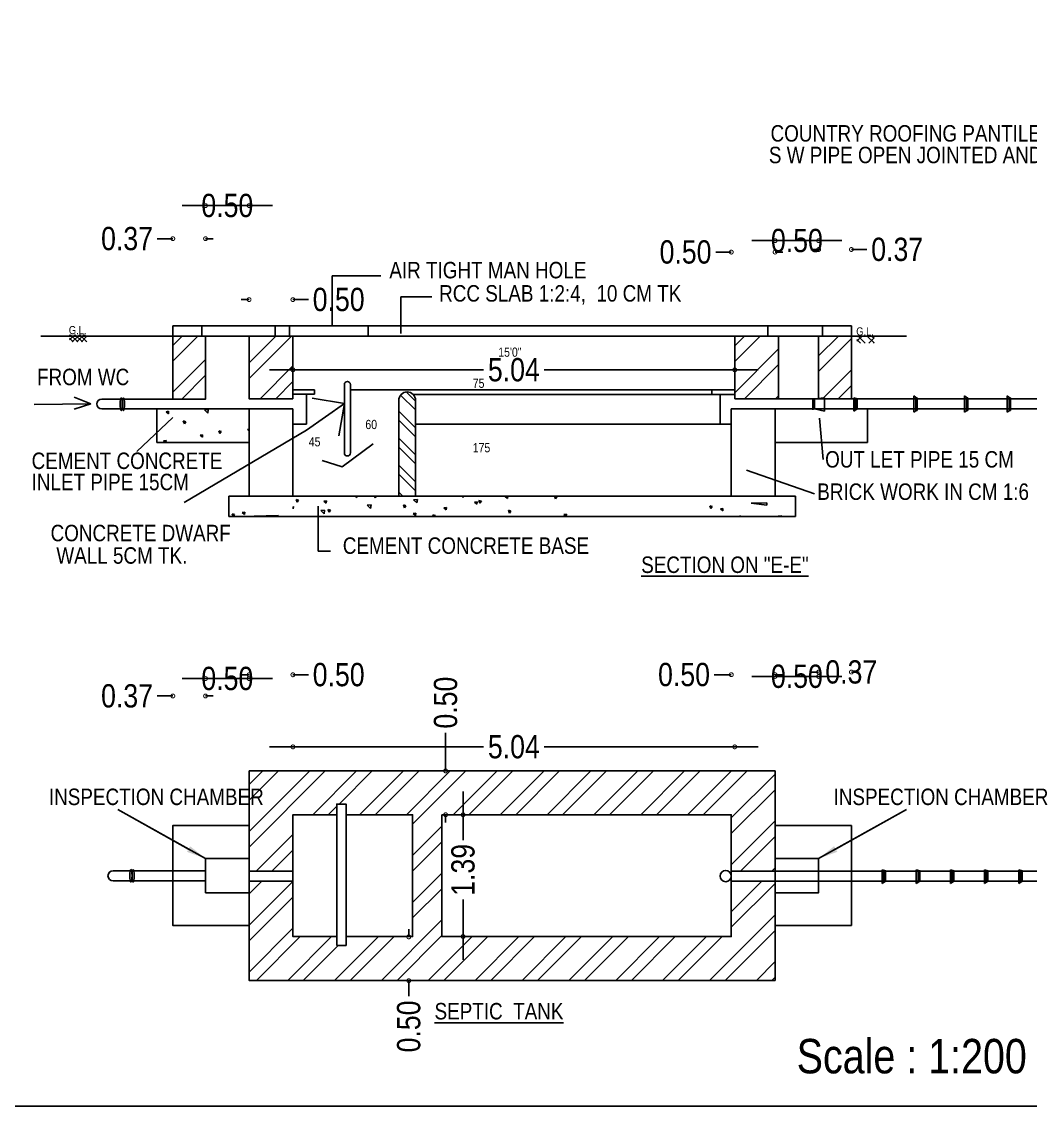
# Model space of a CAD drawing. Header units: metres. Extents: x 3750 to 6203, y 1588 to 3614.
# Drawn here: x 3834.06 to 3840.56, y 1768.2 to 1775.19 of the extents above; entities that cross this region are included whole.
import ezdxf
from ezdxf import colors
from ezdxf.entities.mleader import LeaderData, LeaderLine
from ezdxf.math import Vec2, Vec3

# ---------------------------------------------------------------- set-up
doc = ezdxf.new("R2010")
doc.units = ezdxf.units.M
doc.styles.add('DIM', font='swissc.ttf')
doc.styles.get("Standard").update_dxf_attribs({"font": 'swissc.ttf'})
doc.styles.add('style2a', font='swissc.ttf')
doc.dimstyles.new('Din', dxfattribs={"dimscale": 0, "dimtxt": 0.25, "dimasz": 0.1, "dimexe": 0.15, "dimexo": 0.15, "dimgap": 0.03, "dimtad": 0, "dimzin": 0, "dimdsep": 46, "dimtxsty": 'DIM', "dimblk": 'DOTSMALL', "dimcen": 0.09, "dimdle": 0.15, "dimse1": 1, "dimse2": 1, "dimclrd": 256, "dimclre": 256, "dimclrt": 7, "dimadec": 0, "dimazin": 3, "dimtfac": 1, "dimtofl": 0, "dimtmove": 0, "dimatfit": 0, "dimldrblk": 'DOTSMALL', "dimfxl": 0, "dimtolj": 1, "dimtzin": 0, "dimarcsym": 0})
pattern_1 = [(45, (1121.7189, 344.31235), (-0.150977997, 0.150977997), []), (45, (1121.81956, 344.31235), (-0.150977997, 0.150977997), [])]

# ---------------------------------------------------------------- blocks, each defined once
blk = doc.blocks.new('_Open90')
at = {"color": 0, "linetype": 'ByBlock'}
for p, q in [((-0.5, 0.5), (0, 0)), ((0, 0), (-1, 0)), ((0, 0), (-0.5, -0.5))]:
    blk.add_line(p, q, dxfattribs=at)
blk = doc.blocks.new('_DotSmall')
at = {"color": 0, "linetype": 'ByBlock', "const_width": 0.5}
blk.add_lwpolyline([(-0.0625, 0, 1), (0.0625, 0, 1)], format="xyb", close=True, dxfattribs=at)
blk = doc.blocks.new('*D354')
at = {"lineweight": -2, "ltscale": 0.05}
for p, q in [((3836.7897, 1770.3628), (3836.7897, 1770.608)), ((3836.7897, 1770.0804), (3836.7897, 1770.0304))]:
    blk.add_line(p, q, dxfattribs=at)
at = {"layer": 'Defpoints', "color": 0, "ltscale": 0.05}
for p in [(3836.9209, 1770.3628), (3836.7897, 1770.0804), (3836.9209, 1770.0804)]:
    blk.add_point(p, dxfattribs=at)
at = {"lineweight": -2, "ltscale": 0.05, "xscale": 0.05, "yscale": 0.05, "zscale": 0.05}
for p, rotation in [((3836.7897, 1770.3628), 270), ((3836.7897, 1770.0804), 90)]:
    blk.add_blockref('_DotSmall', p, dxfattribs=dict(at, rotation=rotation))
at = {"color": 7, "ltscale": 0.05, "insert": (3836.7897, 1770.8028), "char_height": 0.15, "attachment_point": 5, "rotation": 90, "style": 'DIM'}
blk.add_mtext('\\A1;0.50', dxfattribs=at)
blk = doc.blocks.new('*D355')
at = {"lineweight": -2, "ltscale": 0.05}
for p, q in [((3836.5523, 1769.2935), (3836.5523, 1769.3435)), ((3836.5523, 1769.011), (3836.5523, 1768.911))]:
    blk.add_line(p, q, dxfattribs=at)
at = {"layer": 'Defpoints', "color": 0, "ltscale": 0.05}
for p in [(3836.9213, 1769.2935), (3836.5523, 1769.011), (3836.9213, 1769.011)]:
    blk.add_point(p, dxfattribs=at)
at = {"lineweight": -2, "ltscale": 0.05, "xscale": 0.05, "yscale": 0.05, "zscale": 0.05}
for p, rotation in [((3836.5523, 1769.2935), 270), ((3836.5523, 1769.011), 90)]:
    blk.add_blockref('_DotSmall', p, dxfattribs=dict(at, rotation=rotation))
at = {"color": 7, "ltscale": 0.05, "insert": (3836.5523, 1768.7162), "char_height": 0.15, "attachment_point": 5, "rotation": 90, "style": 'DIM'}
blk.add_mtext('\\A1;0.50', dxfattribs=at)
blk = doc.blocks.new('*D356')
at = {"lineweight": -2, "ltscale": 0.05}
for p, q in [((3835.5232, 1770.9823), (3835.4732, 1770.9823)), ((3835.8056, 1770.9823), (3835.9056, 1770.9823))]:
    blk.add_line(p, q, dxfattribs=at)
at = {"layer": 'Defpoints', "color": 0, "ltscale": 0.05}
for p in [(3835.5232, 1770.9823), (3835.5232, 1770.0804), (3835.8056, 1770.0804)]:
    blk.add_point(p, dxfattribs=at)
at = {"lineweight": -2, "ltscale": 0.05, "xscale": 0.05, "yscale": 0.05, "zscale": 0.05}
blk.add_blockref('_DotSmall', (3835.5232, 1770.9823), dxfattribs=at)
at = {"lineweight": -2, "ltscale": 0.05, "xscale": 0.05, "yscale": 0.05, "zscale": 0.05, "rotation": 180}
blk.add_blockref('_DotSmall', (3835.8056, 1770.9823), dxfattribs=at)
at = {"color": 7, "ltscale": 0.05, "insert": (3836.1005, 1770.9823), "char_height": 0.15, "attachment_point": 5, "style": 'DIM'}
blk.add_mtext('\\A1;0.50', dxfattribs=at)
blk = doc.blocks.new('*D407')
at = {"lineweight": -2, "ltscale": 0.05}
blk.add_line((3835.0928, 1770.9578), (3835.6732, 1770.9578), dxfattribs=at)
at = {"layer": 'Defpoints', "color": 0, "ltscale": 0.05}
for p in [(3835.5232, 1770.9578), (3835.2428, 1769.7979), (3835.5232, 1769.7979)]:
    blk.add_point(p, dxfattribs=at)
at = {"lineweight": -2, "ltscale": 0.05, "xscale": 0.05, "yscale": 0.05, "zscale": 0.05, "rotation": 180}
blk.add_blockref('_DotSmall', (3835.2428, 1770.9578), dxfattribs=at)
at = {"lineweight": -2, "ltscale": 0.05, "xscale": 0.05, "yscale": 0.05, "zscale": 0.05}
blk.add_blockref('_DotSmall', (3835.5232, 1770.9578), dxfattribs=at)
at = {"color": 7, "ltscale": 0.05, "insert": (3835.383, 1770.9578), "char_height": 0.15, "attachment_point": 5, "style": 'DIM'}
blk.add_mtext('\\A1;0.50', dxfattribs=at)
blk = doc.blocks.new('*D408')
at = {"lineweight": -2, "ltscale": 0.05}
for p, q in [((3835.0319, 1770.8456), (3834.9319, 1770.8456)), ((3835.2428, 1770.8456), (3835.2928, 1770.8456))]:
    blk.add_line(p, q, dxfattribs=at)
at = {"layer": 'Defpoints', "color": 0, "ltscale": 0.05}
for p in [(3835.0319, 1770.8456), (3835.0319, 1769.7979), (3835.2428, 1769.7979)]:
    blk.add_point(p, dxfattribs=at)
at = {"lineweight": -2, "ltscale": 0.05, "xscale": 0.05, "yscale": 0.05, "zscale": 0.05}
blk.add_blockref('_DotSmall', (3835.0319, 1770.8456), dxfattribs=at)
at = {"lineweight": -2, "ltscale": 0.05, "xscale": 0.05, "yscale": 0.05, "zscale": 0.05, "rotation": 180}
blk.add_blockref('_DotSmall', (3835.2428, 1770.8456), dxfattribs=at)
at = {"color": 7, "ltscale": 0.05, "insert": (3834.737, 1770.8456), "char_height": 0.15, "attachment_point": 5, "style": 'DIM'}
blk.add_mtext('\\A1;0.37', dxfattribs=at)
blk = doc.blocks.new('*D357')
at = {"lineweight": -2, "ltscale": 0.05}
for p, q in [((3838.6301, 1770.9829), (3838.5203, 1770.9829)), ((3838.9125, 1770.9829), (3838.9625, 1770.9829))]:
    blk.add_line(p, q, dxfattribs=at)
at = {"layer": 'Defpoints', "color": 0, "ltscale": 0.05}
for p in [(3838.9125, 1770.9829), (3838.6301, 1770.0804), (3838.9125, 1770.0804)]:
    blk.add_point(p, dxfattribs=at)
at = {"lineweight": -2, "ltscale": 0.05, "xscale": 0.05, "yscale": 0.05, "zscale": 0.05}
blk.add_blockref('_DotSmall', (3838.6301, 1770.9829), dxfattribs=at)
at = {"lineweight": -2, "ltscale": 0.05, "xscale": 0.05, "yscale": 0.05, "zscale": 0.05, "rotation": 180}
blk.add_blockref('_DotSmall', (3838.9125, 1770.9829), dxfattribs=at)
at = {"color": 7, "ltscale": 0.05, "insert": (3838.3255, 1770.9829), "char_height": 0.15, "attachment_point": 5, "style": 'DIM'}
blk.add_mtext('\\A1;0.50', dxfattribs=at)
blk = doc.blocks.new('*D358')
at = {"lineweight": -2, "ltscale": 0.05}
blk.add_line((3839.3429, 1770.9717), (3838.7625, 1770.9717), dxfattribs=at)
at = {"layer": 'Defpoints', "color": 0, "ltscale": 0.05}
for p in [(3838.9125, 1770.9717), (3838.9125, 1769.7979), (3839.1929, 1769.7979)]:
    blk.add_point(p, dxfattribs=at)
at = {"lineweight": -2, "ltscale": 0.05, "xscale": 0.05, "yscale": 0.05, "zscale": 0.05, "rotation": 180}
blk.add_blockref('_DotSmall', (3838.9125, 1770.9717), dxfattribs=at)
at = {"lineweight": -2, "ltscale": 0.05, "xscale": 0.05, "yscale": 0.05, "zscale": 0.05}
blk.add_blockref('_DotSmall', (3839.1929, 1770.9717), dxfattribs=at)
at = {"color": 7, "ltscale": 0.05, "insert": (3839.0527, 1770.9717), "char_height": 0.15, "attachment_point": 5, "style": 'DIM'}
blk.add_mtext('\\A1;0.50', dxfattribs=at)
blk = doc.blocks.new('*D359')
at = {"lineweight": -2, "ltscale": 0.05}
for p, q in [((3839.1929, 1770.9998), (3839.1429, 1770.9998)), ((3839.4039, 1770.9998), (3839.4539, 1770.9998))]:
    blk.add_line(p, q, dxfattribs=at)
at = {"layer": 'Defpoints', "color": 0, "ltscale": 0.05}
for p in [(3839.4039, 1770.9998), (3839.1929, 1769.7979), (3839.4039, 1769.7979)]:
    blk.add_point(p, dxfattribs=at)
at = {"lineweight": -2, "ltscale": 0.05, "xscale": 0.05, "yscale": 0.05, "zscale": 0.05}
blk.add_blockref('_DotSmall', (3839.1929, 1770.9998), dxfattribs=at)
at = {"lineweight": -2, "ltscale": 0.05, "xscale": 0.05, "yscale": 0.05, "zscale": 0.05, "rotation": 180}
blk.add_blockref('_DotSmall', (3839.4039, 1770.9998), dxfattribs=at)
at = {"color": 7, "ltscale": 0.05, "insert": (3839.4032, 1770.9998), "char_height": 0.15, "attachment_point": 5, "style": 'DIM'}
blk.add_mtext('\\A1;0.37', dxfattribs=at)
blk = doc.blocks.new('*D360')
at = {"lineweight": -2, "ltscale": 0.05}
for p, q in [((3836.902, 1770.2304), (3836.902, 1769.9171)), ((3836.902, 1769.1458), (3836.902, 1769.5335))]:
    blk.add_line(p, q, dxfattribs=at)
at = {"layer": 'Defpoints', "color": 0, "ltscale": 0.05}
for p in [(3836.9209, 1770.0804), (3836.902, 1769.2958), (3836.9354, 1769.2958)]:
    blk.add_point(p, dxfattribs=at)
at = {"lineweight": -2, "ltscale": 0.05, "xscale": 0.05, "yscale": 0.05, "zscale": 0.05}
for p, rotation in [((3836.902, 1770.0804), 90), ((3836.902, 1769.2958), 270)]:
    blk.add_blockref('_DotSmall', p, dxfattribs=dict(at, rotation=rotation))
at = {"color": 7, "ltscale": 0.05, "insert": (3836.902, 1769.7253), "char_height": 0.15, "attachment_point": 5, "rotation": 90, "style": 'DIM'}
blk.add_mtext('\\A1;1.39', dxfattribs=at)
blk = doc.blocks.new('*D361')
at = {"lineweight": -2, "ltscale": 0.05}
for p, q in [((3835.6556, 1770.5179), (3837.0338, 1770.5179)), ((3838.8024, 1770.5179), (3837.4242, 1770.5179))]:
    blk.add_line(p, q, dxfattribs=at)
at = {"layer": 'Defpoints', "color": 0, "ltscale": 0.05}
for p in [(3838.6524, 1770.5179), (3835.8056, 1770.0804), (3838.6524, 1770.0773)]:
    blk.add_point(p, dxfattribs=at)
at = {"lineweight": -2, "ltscale": 0.05, "xscale": 0.05, "yscale": 0.05, "zscale": 0.05, "rotation": 180}
blk.add_blockref('_DotSmall', (3835.8056, 1770.5179), dxfattribs=at)
at = {"lineweight": -2, "ltscale": 0.05, "xscale": 0.05, "yscale": 0.05, "zscale": 0.05}
blk.add_blockref('_DotSmall', (3838.6524, 1770.5179), dxfattribs=at)
at = {"color": 7, "ltscale": 0.05, "insert": (3837.229, 1770.5179), "char_height": 0.15, "attachment_point": 5, "style": 'DIM'}
blk.add_mtext('\\A1;5.04', dxfattribs=at)
blk = doc.blocks.new('*D410')
at = {"lineweight": -2, "ltscale": 0.05}
blk.add_line((3835.6732, 1774.0055), (3835.0928, 1774.0055), dxfattribs=at)
at = {"layer": 'Defpoints', "color": 0, "ltscale": 0.05}
for p in [(3835.2428, 1774.0055), (3835.2428, 1773.1653), (3835.5232, 1773.1653)]:
    blk.add_point(p, dxfattribs=at)
at = {"lineweight": -2, "ltscale": 0.05, "xscale": 0.05, "yscale": 0.05, "zscale": 0.05, "rotation": 180}
blk.add_blockref('_DotSmall', (3835.2428, 1774.0055), dxfattribs=at)
at = {"lineweight": -2, "ltscale": 0.05, "xscale": 0.05, "yscale": 0.05, "zscale": 0.05}
blk.add_blockref('_DotSmall', (3835.5232, 1774.0055), dxfattribs=at)
at = {"color": 7, "ltscale": 0.05, "insert": (3835.383, 1774.0055), "char_height": 0.15, "attachment_point": 5, "style": 'DIM'}
blk.add_mtext('\\A1;0.50', dxfattribs=at)
blk = doc.blocks.new('*D411')
at = {"lineweight": -2, "ltscale": 0.05}
for p, q in [((3835.0319, 1773.7923), (3834.9319, 1773.7923)), ((3835.2428, 1773.7923), (3835.2928, 1773.7923))]:
    blk.add_line(p, q, dxfattribs=at)
at = {"layer": 'Defpoints', "color": 0, "ltscale": 0.05}
for p in [(3835.0319, 1773.7923), (3835.0319, 1773.1653), (3835.2428, 1773.1653)]:
    blk.add_point(p, dxfattribs=at)
at = {"lineweight": -2, "ltscale": 0.05, "xscale": 0.05, "yscale": 0.05, "zscale": 0.05}
blk.add_blockref('_DotSmall', (3835.0319, 1773.7923), dxfattribs=at)
at = {"lineweight": -2, "ltscale": 0.05, "xscale": 0.05, "yscale": 0.05, "zscale": 0.05, "rotation": 180}
blk.add_blockref('_DotSmall', (3835.2428, 1773.7923), dxfattribs=at)
at = {"color": 7, "ltscale": 0.05, "insert": (3834.737, 1773.7923), "char_height": 0.15, "attachment_point": 5, "style": 'DIM'}
blk.add_mtext('\\A1;0.37', dxfattribs=at)
blk = doc.blocks.new('*D363')
at = {"lineweight": -2, "ltscale": 0.05}
for p, q in [((3838.6301, 1773.706), (3838.5301, 1773.706)), ((3838.9125, 1773.706), (3838.9625, 1773.706))]:
    blk.add_line(p, q, dxfattribs=at)
at = {"layer": 'Defpoints', "color": 0, "ltscale": 0.05}
for p in [(3838.6301, 1773.706), (3838.6301, 1773.1653), (3838.9125, 1773.1653)]:
    blk.add_point(p, dxfattribs=at)
at = {"lineweight": -2, "ltscale": 0.05, "xscale": 0.05, "yscale": 0.05, "zscale": 0.05}
blk.add_blockref('_DotSmall', (3838.6301, 1773.706), dxfattribs=at)
at = {"lineweight": -2, "ltscale": 0.05, "xscale": 0.05, "yscale": 0.05, "zscale": 0.05, "rotation": 180}
blk.add_blockref('_DotSmall', (3838.9125, 1773.706), dxfattribs=at)
at = {"color": 7, "ltscale": 0.05, "insert": (3838.3353, 1773.706), "char_height": 0.15, "attachment_point": 5, "style": 'DIM'}
blk.add_mtext('\\A1;0.50', dxfattribs=at)
blk = doc.blocks.new('*D364')
at = {"lineweight": -2, "ltscale": 0.05}
blk.add_line((3838.7625, 1773.7798), (3839.3429, 1773.7798), dxfattribs=at)
at = {"layer": 'Defpoints', "color": 0, "ltscale": 0.05}
for p in [(3839.1929, 1773.7798), (3838.9125, 1773.1653), (3839.1929, 1773.1653)]:
    blk.add_point(p, dxfattribs=at)
at = {"lineweight": -2, "ltscale": 0.05, "xscale": 0.05, "yscale": 0.05, "zscale": 0.05, "rotation": 180}
blk.add_blockref('_DotSmall', (3838.9125, 1773.7798), dxfattribs=at)
at = {"lineweight": -2, "ltscale": 0.05, "xscale": 0.05, "yscale": 0.05, "zscale": 0.05}
blk.add_blockref('_DotSmall', (3839.1929, 1773.7798), dxfattribs=at)
at = {"color": 7, "ltscale": 0.05, "insert": (3839.0527, 1773.7798), "char_height": 0.15, "attachment_point": 5, "style": 'DIM'}
blk.add_mtext('\\A1;0.50', dxfattribs=at)
blk = doc.blocks.new('*D365')
at = {"lineweight": -2, "ltscale": 0.05}
for p, q in [((3839.1929, 1773.7228), (3839.1429, 1773.7228)), ((3839.4039, 1773.7228), (3839.5039, 1773.7228))]:
    blk.add_line(p, q, dxfattribs=at)
at = {"layer": 'Defpoints', "color": 0, "ltscale": 0.05}
for p in [(3839.4039, 1773.7228), (3839.1929, 1773.1653), (3839.4039, 1773.1653)]:
    blk.add_point(p, dxfattribs=at)
at = {"lineweight": -2, "ltscale": 0.05, "xscale": 0.05, "yscale": 0.05, "zscale": 0.05}
blk.add_blockref('_DotSmall', (3839.1929, 1773.7228), dxfattribs=at)
at = {"lineweight": -2, "ltscale": 0.05, "xscale": 0.05, "yscale": 0.05, "zscale": 0.05, "rotation": 180}
blk.add_blockref('_DotSmall', (3839.4039, 1773.7228), dxfattribs=at)
at = {"color": 7, "ltscale": 0.05, "insert": (3839.6988, 1773.7228), "char_height": 0.15, "attachment_point": 5, "style": 'DIM'}
blk.add_mtext('\\A1;0.37', dxfattribs=at)
blk = doc.blocks.new('*D412')
at = {"lineweight": -2, "ltscale": 0.05}
for p, q in [((3835.5232, 1773.3999), (3835.4732, 1773.3999)), ((3835.8056, 1773.3999), (3835.9056, 1773.3999))]:
    blk.add_line(p, q, dxfattribs=at)
at = {"layer": 'Defpoints', "color": 0, "ltscale": 0.05}
for p in [(3835.8056, 1773.3999), (3835.5232, 1773.1653), (3835.8056, 1773.1653)]:
    blk.add_point(p, dxfattribs=at)
at = {"lineweight": -2, "ltscale": 0.05, "xscale": 0.05, "yscale": 0.05, "zscale": 0.05}
blk.add_blockref('_DotSmall', (3835.5232, 1773.3999), dxfattribs=at)
at = {"lineweight": -2, "ltscale": 0.05, "xscale": 0.05, "yscale": 0.05, "zscale": 0.05, "rotation": 180}
blk.add_blockref('_DotSmall', (3835.8056, 1773.3999), dxfattribs=at)
at = {"color": 7, "ltscale": 0.05, "insert": (3836.1005, 1773.3999), "char_height": 0.15, "attachment_point": 5, "style": 'DIM'}
blk.add_mtext('\\A1;0.50', dxfattribs=at)
blk = doc.blocks.new('*D366')
at = {"lineweight": -2, "ltscale": 0.05}
for p, q in [((3835.6556, 1772.9472), (3837.0339, 1772.9472)), ((3838.8025, 1772.9472), (3837.4243, 1772.9472))]:
    blk.add_line(p, q, dxfattribs=at)
at = {"layer": 'Defpoints', "color": 0, "ltscale": 0.05}
for p in [(3835.8056, 1772.9759), (3838.6525, 1772.9472), (3838.6525, 1772.9471)]:
    blk.add_point(p, dxfattribs=at)
at = {"lineweight": -2, "ltscale": 0.05, "xscale": 0.05, "yscale": 0.05, "zscale": 0.05, "rotation": 180}
blk.add_blockref('_DotSmall', (3835.8056, 1772.9472), dxfattribs=at)
at = {"lineweight": -2, "ltscale": 0.05, "xscale": 0.05, "yscale": 0.05, "zscale": 0.05}
blk.add_blockref('_DotSmall', (3838.6525, 1772.9472), dxfattribs=at)
at = {"color": 7, "ltscale": 0.05, "insert": (3837.2291, 1772.9472), "char_height": 0.15, "attachment_point": 5, "style": 'DIM'}
blk.add_mtext('\\A1;5.04', dxfattribs=at)

msp = doc.modelspace()

# ---------------------------------------------------------------- hatches: boundary and pattern name
at = {"ltscale": 0.05}
h = msp.add_hatch(dxfattribs=at)
h.set_pattern_fill('ANSI32', color=256, scale=0.022416)
h.set_pattern_definition(pattern_1)
h.paths.add_polyline_path([(3835.2428, 1773.1653), (3835.0319, 1773.1653), (3835.0319, 1772.759), (3835.2428, 1772.759)])
h = msp.add_hatch(dxfattribs=at)
h.set_pattern_fill('ANSI32', color=256, scale=0.022416)
h.set_pattern_definition(pattern_1)
h.paths.add_polyline_path([(3835.8056, 1773.1653), (3835.5232, 1773.1653), (3835.5232, 1772.7608), (3835.8056, 1772.7608)])
h = msp.add_hatch(dxfattribs=at)
h.set_pattern_fill('ANSI32', color=256, scale=0.022416)
h.set_pattern_definition(pattern_1)
h.paths.add_polyline_path([(3838.9349, 1773.1652), (3838.6525, 1773.1652), (3838.6525, 1772.7607), (3838.9349, 1772.7607)])
h = msp.add_hatch(dxfattribs=at)
h.set_pattern_fill('ANSI32', color=256, scale=0.022416)
h.set_pattern_definition(pattern_1)
h.paths.add_polyline_path([(3839.1929, 1773.1653), (3839.1929, 1772.7636), (3839.2304, 1772.7675), (3839.2304, 1772.7608), (3839.4039, 1772.7608), (3839.4039, 1773.1653)])
h = msp.add_hatch()
h.set_pattern_fill('ANSI32', color=256, scale=0.022416)
h.set_pattern_definition(pattern_1)
h.paths.add_polyline_path([(3838.9125, 1770.3628), (3835.5232, 1770.3628), (3835.5232, 1769.7172), (3835.8056, 1769.7172), (3835.8056, 1770.0804), (3836.0881, 1770.0804), (3836.0881, 1770.1494), (3836.1482, 1770.1494), (3836.1482, 1770.0804), (3836.5765, 1770.0804), (3836.5765, 1769.2958), (3836.1482, 1769.2958), (3836.1482, 1769.2381), (3836.0881, 1769.2381), (3836.0881, 1769.2958), (3835.8056, 1769.2958), (3835.8056, 1769.6527), (3835.5232, 1769.6527), (3835.5232, 1769.3677), (3835.5232, 1769.0134), (3838.9125, 1769.0134), (3838.9125, 1769.6527), (3838.6301, 1769.6527), (3838.6301, 1769.2958), (3836.7648, 1769.2958), (3836.7648, 1770.0804), (3838.6301, 1770.0804), (3838.6301, 1769.7172), (3838.9125, 1769.7172), (3838.9125, 1770.0101)])
h.paths.add_polyline_path([(3836.9469, 1770.0893), (3836.9469, 1770.3548), (3836.7497, 1770.3548), (3836.7497, 1770.0893)], flags=24)
h.paths.add_polyline_path([(3836.9473, 1769.02), (3836.9473, 1769.2854), (3836.7501, 1769.2854), (3836.7501, 1769.02)], flags=24)

# ---------------------------------------------------------------- linework, layer by layer
for p, q in [((3835.0319, 1773.2309), (3839.4039, 1773.2309)), ((3835.0319, 1772.7608), (3835.0319, 1773.2309)), ((3835.2182, 1773.1653), (3835.2182, 1773.2309)), ((3835.6914, 1773.1653), (3835.6914, 1773.2309)), ((3835.7845, 1773.1653), (3835.7845, 1773.2309)), ((3836.2904, 1773.2309), (3836.2904, 1773.1653)), ((3838.8649, 1773.1653), (3838.8649, 1773.2309)), ((3839.2176, 1773.1653), (3839.2176, 1773.2309)), ((3839.4039, 1772.9773), (3839.4039, 1773.2309)), ((3835.0319, 1773.1653), (3834.1817, 1773.1653)), ((3834.3662, 1773.1696), (3834.3704, 1773.1738)), ((3834.3662, 1773.1399), (3834.4, 1773.1738)), ((3834.3898, 1773.1281), (3834.3662, 1773.1517)), ((3834.4195, 1773.1281), (3834.3737, 1773.1738)), ((3834.384, 1773.1281), (3834.4297, 1773.1738)), ((3834.4491, 1773.1281), (3834.4034, 1773.1738)), ((3834.4137, 1773.1281), (3834.4594, 1773.1738)), ((3834.4768, 1773.1301), (3834.4331, 1773.1738)), ((3834.4434, 1773.1281), (3834.4768, 1773.1615)), ((3834.4768, 1773.1597), (3834.4628, 1773.1738)), ((3834.473, 1773.1281), (3834.4768, 1773.1319)), ((3835.5232, 1773.1653), (3835.0319, 1773.1653)), ((3835.2428, 1773.1653), (3835.2428, 1772.759)), ((3835.5232, 1773.1653), (3838.9125, 1773.1653)), ((3835.5232, 1772.7608), (3835.5232, 1773.1653)), ((3835.8056, 1773.1653), (3835.8056, 1772.7608)), ((3835.8056, 1772.7608), (3835.8056, 1773.1653)), ((3835.8056, 1773.1653), (3839.758, 1773.1653)), ((3838.6525, 1772.7607), (3838.6525, 1773.1652)), ((3839.4039, 1773.1653), (3838.7373, 1773.1653)), ((3838.9125, 1773.1653), (3839.4039, 1773.1653)), ((3838.9349, 1772.7607), (3838.9349, 1773.1652)), ((3838.9349, 1773.1652), (3838.9349, 1772.7607)), ((3839.1929, 1773.1653), (3839.1929, 1772.7608)), ((3839.4391, 1773.1611), (3839.4433, 1773.1653)), ((3839.4391, 1773.1315), (3839.473, 1773.1653)), ((3839.4627, 1773.1196), (3839.4391, 1773.1432)), ((3839.4924, 1773.1196), (3839.4467, 1773.1653)), ((3839.5498, 1773.1216), (3839.506, 1773.1653)), ((3839.5163, 1773.1196), (3839.5498, 1773.1531)), ((3839.5498, 1773.1513), (3839.5357, 1773.1653)), ((3839.546, 1773.1196), (3839.5498, 1773.1234)), ((3839.4039, 1772.7608), (3839.4039, 1772.9773)), ((3836.137, 1772.853), (3836.137, 1772.412)), ((3836.1757, 1772.853), (3836.1757, 1772.412)), ((3835.8056, 1772.8194), (3835.9456, 1772.8194)), ((3835.9456, 1772.7901), (3835.8056, 1772.7901)), ((3835.8932, 1772.7875), (3835.8932, 1772.5976)), ((3835.9456, 1772.8194), (3835.9456, 1772.7901)), ((3838.6525, 1772.8194), (3836.1757, 1772.8194)), ((3836.5956, 1772.6886), (3836.4996, 1772.7846)), ((3836.5956, 1772.7465), (3836.5376, 1772.8045)), ((3838.6525, 1772.7875), (3836.5811, 1772.7875)), ((3838.5057, 1772.8194), (3838.5057, 1772.7875)), ((3838.5582, 1772.7875), (3838.5582, 1772.5976)), ((3839.8057, 1772.7802), (3839.8057, 1772.6737)), ((3839.8057, 1772.7802), (3839.8187, 1772.7691)), ((3840.1319, 1772.7802), (3840.1319, 1772.6737)), ((3840.1319, 1772.7802), (3840.1448, 1772.7691)), ((3840.4072, 1772.7802), (3840.4072, 1772.6737)), ((3840.4072, 1772.7802), (3840.4202, 1772.7691)), ((3834.504, 1772.7274), (3834.1386, 1772.7248)), ((3834.3954, 1772.7714), (3834.504, 1772.7274)), ((3834.504, 1772.7274), (3834.3954, 1772.6939)), ((3835.2428, 1772.759), (3834.5736, 1772.759)), ((3835.8056, 1772.7608), (3835.5232, 1772.7608)), ((3836.4876, 1772.1326), (3836.4876, 1772.7506)), ((3836.5956, 1772.1326), (3836.5956, 1772.7506)), ((3838.9349, 1772.7607), (3838.6525, 1772.7607)), ((3839.217, 1772.7608), (3838.7117, 1772.7608)), ((3839.1559, 1772.764), (3839.1559, 1772.6889)), ((3839.1559, 1772.7608), (3839.1562, 1772.7608)), ((3839.2304, 1772.7675), (3839.1663, 1772.7608)), ((3839.1663, 1772.7608), (3839.1663, 1772.6954)), ((3839.217, 1772.7608), (3839.1929, 1772.7608)), ((3839.217, 1772.7608), (3839.2304, 1772.7608)), ((3839.2304, 1772.7675), (3839.2304, 1772.6811)), ((3839.2337, 1772.7608), (3839.4189, 1772.7608)), ((3839.4054, 1772.7608), (3839.4189, 1772.7608)), ((3839.4189, 1772.7675), (3839.4189, 1772.6811)), ((3839.4189, 1772.7675), (3839.4405, 1772.7608)), ((3839.4301, 1772.764), (3839.4301, 1772.6889)), ((3839.4405, 1772.7608), (3839.4711, 1772.7608)), ((3839.4405, 1772.7608), (3839.4405, 1772.6954)), ((3839.8187, 1772.7691), (3839.8187, 1772.6826)), ((3839.8187, 1772.7691), (3839.8273, 1772.7673)), ((3839.8273, 1772.7673), (3839.8273, 1772.6855)), ((3840.1448, 1772.7691), (3840.1448, 1772.6826)), ((3840.1448, 1772.7691), (3840.1535, 1772.7673)), ((3840.1535, 1772.7673), (3840.1535, 1772.6855)), ((3840.4202, 1772.7691), (3840.4202, 1772.6826)), ((3840.4202, 1772.7691), (3840.4289, 1772.7673)), ((3840.4289, 1772.7673), (3840.4289, 1772.6855)), ((3835.8056, 1772.6954), (3834.5736, 1772.6954)), ((3834.9285, 1772.6954), (3835.5232, 1772.6954)), ((3834.9285, 1772.4789), (3834.9285, 1772.6954)), ((3835.005, 1772.6804), (3834.9885, 1772.6773)), ((3835.0036, 1772.6647), (3834.9885, 1772.6773)), ((3835.0036, 1772.6647), (3835.0049, 1772.6803)), ((3835.2188, 1772.6954), (3835.8056, 1772.6954)), ((3835.2566, 1772.6684), (3835.2353, 1772.6888)), ((3835.2603, 1772.6918), (3835.2354, 1772.6889)), ((3835.2566, 1772.6684), (3835.2602, 1772.6917)), ((3835.5232, 1772.1326), (3835.5232, 1772.6954)), ((3835.5232, 1772.6954), (3835.5232, 1772.4789)), ((3835.8056, 1772.6954), (3835.8056, 1772.1326)), ((3835.8056, 1772.1326), (3835.8056, 1772.6954)), ((3836.5956, 1772.5726), (3836.4876, 1772.6807)), ((3839.217, 1772.6954), (3838.6301, 1772.6954)), ((3838.6301, 1772.1326), (3838.6301, 1772.6954)), ((3839.217, 1772.6954), (3838.7117, 1772.6954)), ((3838.9125, 1772.1326), (3838.9125, 1772.6954)), ((3838.9125, 1772.6954), (3838.9125, 1772.1326)), ((3838.9125, 1772.6954), (3839.5072, 1772.6954)), ((3838.9125, 1772.4789), (3838.9125, 1772.6954)), ((3839.1559, 1772.6954), (3839.1562, 1772.6954)), ((3839.2304, 1772.6811), (3839.1663, 1772.6954)), ((3839.217, 1772.6954), (3839.2304, 1772.6954)), ((3839.2337, 1772.6954), (3839.4189, 1772.6954)), ((3839.4054, 1772.6954), (3839.4189, 1772.6954)), ((3839.4189, 1772.6811), (3839.4405, 1772.6954)), ((3839.4405, 1772.6954), (3839.4711, 1772.6954)), ((3839.5072, 1772.6954), (3839.5072, 1772.4789)), ((3839.8057, 1772.6737), (3839.8187, 1772.6826)), ((3839.8187, 1772.6826), (3839.8273, 1772.6855)), ((3840.1319, 1772.6737), (3840.1448, 1772.6826)), ((3840.1448, 1772.6826), (3840.1535, 1772.6855)), ((3840.4072, 1772.6737), (3840.4202, 1772.6826)), ((3840.4202, 1772.6826), (3840.4289, 1772.6855)), ((3835.1064, 1772.6003), (3835.0993, 1772.6187)), ((3835.1152, 1772.6133), (3835.0994, 1772.6187)), ((3835.1064, 1772.6003), (3835.1152, 1772.6133)), ((3835.5232, 1772.5639), (3835.5126, 1772.562)), ((3835.8932, 1772.5976), (3835.8056, 1772.5976)), ((3836.5956, 1772.5147), (3836.4876, 1772.6227)), ((3836.5956, 1772.5976), (3838.6301, 1772.5976)), ((3835.2227, 1772.5129), (3835.2076, 1772.5256)), ((3835.2241, 1772.5286), (3835.2077, 1772.5256)), ((3835.2227, 1772.5129), (3835.2241, 1772.5286)), ((3835.3349, 1772.5365), (3835.3278, 1772.5548)), ((3835.3437, 1772.5495), (3835.3279, 1772.5548)), ((3835.3349, 1772.5365), (3835.3437, 1772.5495)), ((3835.5232, 1772.5531), (3835.5126, 1772.562)), ((3836.5956, 1772.3987), (3836.4876, 1772.5068)), ((3835.5232, 1772.4789), (3834.9285, 1772.4789)), ((3835.5232, 1772.4789), (3834.9285, 1772.4789)), ((3834.9842, 1772.4789), (3834.972, 1772.4892)), ((3834.9885, 1772.4922), (3834.9721, 1772.4892)), ((3834.9873, 1772.4789), (3834.9885, 1772.4922)), ((3836.5956, 1772.3408), (3836.4876, 1772.4488)), ((3839.5072, 1772.4789), (3838.9125, 1772.4789)), ((3836.5956, 1772.2248), (3836.4876, 1772.3329)), ((3836.5956, 1772.1669), (3836.4876, 1772.2749)), ((3836.514, 1772.1326), (3836.4876, 1772.159)), ((3835.392, 1772.1326), (3839.0437, 1772.1326)), ((3835.392, 1772.0014), (3835.392, 1772.1326)), ((3838.9125, 1772.1326), (3835.8056, 1772.1326)), ((3835.8329, 1772.0939), (3835.8259, 1772.1122)), ((3835.8418, 1772.1069), (3835.8259, 1772.1122)), ((3835.8329, 1772.0939), (3835.8417, 1772.1069)), ((3836.022, 1772.1031), (3836.0055, 1772.1001)), ((3836.0206, 1772.0874), (3836.0055, 1772.1001)), ((3836.0206, 1772.0874), (3836.0219, 1772.1031)), ((3836.2179, 1772.1238), (3836.2075, 1772.1326)), ((3836.2179, 1772.1238), (3836.2186, 1772.1326)), ((3836.3091, 1772.0778), (3836.2842, 1772.0749)), ((3836.3055, 1772.0545), (3836.2842, 1772.0749)), ((3836.3055, 1772.0545), (3836.3091, 1772.0778)), ((3836.3346, 1772.1228), (3836.3309, 1772.1326)), ((3836.3346, 1772.1228), (3836.3412, 1772.1326)), ((3836.5337, 1772.072), (3836.5178, 1772.0774)), ((3836.5248, 1772.059), (3836.5178, 1772.0773)), ((3836.6044, 1772.0893), (3836.5831, 1772.1097)), ((3836.6081, 1772.1126), (3836.5832, 1772.1097)), ((3836.6044, 1772.0893), (3836.608, 1772.1126)), ((3836.9034, 1772.124), (3836.8945, 1772.1326)), ((3836.9034, 1772.124), (3836.9047, 1772.1326)), ((3836.9921, 1772.097), (3836.9756, 1772.0939)), ((3836.9907, 1772.0813), (3836.9756, 1772.0939)), ((3836.9907, 1772.0813), (3836.992, 1772.097)), ((3837.0109, 1772.0879), (3837.0038, 1772.1063)), ((3837.0197, 1772.101), (3837.0039, 1772.1063)), ((3837.0109, 1772.0879), (3837.0197, 1772.1009)), ((3837.188, 1772.1177), (3837.1729, 1772.1303)), ((3837.1851, 1772.1326), (3837.173, 1772.1303)), ((3837.188, 1772.1177), (3837.1893, 1772.1326)), ((3837.497, 1772.1168), (3837.4909, 1772.1326)), ((3837.497, 1772.1168), (3837.5058, 1772.1299)), ((3837.5058, 1772.1299), (3837.4978, 1772.1326)), ((3838.8595, 1772.0908), (3838.7573, 1772.0878)), ((3838.8581, 1772.0751), (3838.7573, 1772.0878)), ((3838.8581, 1772.0751), (3838.8595, 1772.0908)), ((3839.0437, 1772.1213), (3839.0403, 1772.1242)), ((3839.0437, 1772.1248), (3839.0404, 1772.1242)), ((3839.0437, 1772.1326), (3839.0437, 1772.0014)), ((3835.4214, 1772.0014), (3835.4145, 1772.0195)), ((3835.4304, 1772.0142), (3835.4145, 1772.0195)), ((3835.4217, 1772.0014), (3835.4303, 1772.0142)), ((3835.4962, 1772.0303), (3835.4797, 1772.0273)), ((3835.4948, 1772.0147), (3835.4797, 1772.0273)), ((3835.4948, 1772.0147), (3835.4961, 1772.0303)), ((3835.7112, 1772.0083), (3835.5551, 1772.0054)), ((3835.6904, 1772.0014), (3835.5551, 1772.0053)), ((3835.7101, 1772.0014), (3835.7112, 1772.0082)), ((3835.8076, 1772.0511), (3835.809, 1772.0667)), ((3835.8076, 1772.0511), (3835.8082, 1772.0637)), ((3835.809, 1772.0667), (3835.8082, 1772.0637)), ((3836.0065, 1772.0197), (3835.9852, 1772.0401)), ((3836.0102, 1772.043), (3835.9853, 1772.0401)), ((3836.0065, 1772.0197), (3836.0101, 1772.043)), ((3836.0388, 1772.03), (3836.0317, 1772.0484)), ((3836.0476, 1772.0431), (3836.0318, 1772.0484)), ((3836.0388, 1772.03), (3836.0476, 1772.0431)), ((3836.5248, 1772.059), (3836.5336, 1772.072)), ((3836.5975, 1772.0242), (3836.581, 1772.0211)), ((3836.596, 1772.0085), (3836.581, 1772.0211)), ((3836.596, 1772.0085), (3836.5974, 1772.0242)), ((3836.7126, 1772.0014), (3836.708, 1772.0135)), ((3836.7239, 1772.0082), (3836.708, 1772.0135)), ((3836.7193, 1772.0014), (3836.7239, 1772.0082)), ((3836.7948, 1772.0606), (3836.7783, 1772.0575)), ((3836.7934, 1772.0449), (3836.7783, 1772.0575)), ((3836.7934, 1772.0449), (3836.7947, 1772.0606)), ((3837.21, 1772.0371), (3837.1941, 1772.0425)), ((3837.2011, 1772.0241), (3837.1941, 1772.0424)), ((3837.2011, 1772.0241), (3837.2099, 1772.0371)), ((3837.5676, 1772.018), (3837.5511, 1772.015)), ((3837.5662, 1772.0023), (3837.5511, 1772.015)), ((3837.5662, 1772.0023), (3837.5675, 1772.018)), ((3838.4988, 1772.053), (3838.4917, 1772.0714)), ((3838.5076, 1772.0661), (3838.4917, 1772.0714)), ((3838.4988, 1772.053), (3838.5076, 1772.066)), ((3838.5765, 1772.0544), (3838.56, 1772.0514)), ((3838.5751, 1772.0387), (3838.56, 1772.0514)), ((3838.5751, 1772.0387), (3838.5764, 1772.0544)), ((3838.6843, 1772.0014), (3838.6819, 1772.0075)), ((3838.6978, 1772.0022), (3838.682, 1772.0076)), ((3838.9567, 1772.0065), (3838.9318, 1772.0036)), ((3838.9559, 1772.0014), (3838.9567, 1772.0065)), ((3835.392, 1772.0014), (3839.0437, 1772.0014)), ((3838.6972, 1772.0014), (3838.6978, 1772.0022)), ((3838.9341, 1772.0014), (3838.9318, 1772.0036)), ((3835.2428, 1769.72), (3834.6466, 1769.72)), ((3839.6021, 1769.7248), (3839.6238, 1769.7181)), ((3839.6021, 1769.7248), (3839.6021, 1769.6384)), ((3839.6134, 1769.7213), (3839.6134, 1769.6462)), ((3839.6134, 1769.7181), (3839.6136, 1769.7181)), ((3839.6238, 1769.7181), (3839.6238, 1769.6527)), ((3839.822, 1769.7248), (3839.8437, 1769.7181)), ((3839.822, 1769.7248), (3839.822, 1769.6384)), ((3839.8333, 1769.7213), (3839.8333, 1769.6462)), ((3839.8333, 1769.7181), (3839.8335, 1769.7181)), ((3839.8437, 1769.7181), (3839.8437, 1769.6527)), ((3840.0419, 1769.7248), (3840.0636, 1769.7181)), ((3840.0419, 1769.7248), (3840.0419, 1769.6384)), ((3840.0532, 1769.7213), (3840.0532, 1769.6462)), ((3840.0532, 1769.7181), (3840.0534, 1769.7181)), ((3840.0636, 1769.7181), (3840.0636, 1769.6527)), ((3840.2618, 1769.7248), (3840.2835, 1769.7181)), ((3840.2618, 1769.7248), (3840.2618, 1769.6384)), ((3840.2731, 1769.7213), (3840.2731, 1769.6462)), ((3840.2731, 1769.7181), (3840.2733, 1769.7181)), ((3840.2835, 1769.7181), (3840.2835, 1769.6527)), ((3840.4817, 1769.7248), (3840.5034, 1769.7181)), ((3840.4817, 1769.7248), (3840.4817, 1769.6384)), ((3840.493, 1769.7213), (3840.493, 1769.6462)), ((3840.493, 1769.7181), (3840.4932, 1769.7181)), ((3840.5034, 1769.7181), (3840.5034, 1769.6527)), ((3835.2428, 1769.6546), (3834.6466, 1769.6546)), ((3839.6021, 1769.6384), (3839.6238, 1769.6527)), ((3839.6134, 1769.6527), (3839.6136, 1769.6527)), ((3839.822, 1769.6384), (3839.8437, 1769.6527)), ((3839.8333, 1769.6527), (3839.8335, 1769.6527)), ((3840.0419, 1769.6384), (3840.0636, 1769.6527)), ((3840.0532, 1769.6527), (3840.0534, 1769.6527)), ((3840.2618, 1769.6384), (3840.2835, 1769.6527)), ((3840.2731, 1769.6527), (3840.2733, 1769.6527)), ((3840.4817, 1769.6384), (3840.5034, 1769.6527)), ((3840.493, 1769.6527), (3840.4932, 1769.6527))]:
    msp.add_line(p, q)
for p, q in [((3839.4711, 1772.7608), (3840.5998, 1772.7608)), ((3839.5072, 1772.6954), (3846.9641, 1772.6954)), ((3838.9125, 1769.7172), (3846.8424, 1769.7172)), ((3838.9125, 1769.6527), (3846.8424, 1769.6527))]:
    msp.add_line(p, q, dxfattribs=at)
msp.add_lwpolyline([(3848.242, 1782.465), (3833.9843, 1782.465), (3833.9843, 1768.2017), (3848.242, 1768.2017)], close=True)
for points in [[(3836.059, 1773.2309), (3836.059, 1773.553), (3836.3729, 1773.553)], [(3836.501, 1773.1811), (3836.501, 1773.4175), (3836.7011, 1773.4175)], [(3835.0323, 1772.6406), (3834.8009, 1772.4202)], [(3839.1974, 1772.6368), (3839.223, 1772.3702)], [(3835.8939, 1772.5576), (3835.1047, 1772.0916)], [(3836.3236, 1772.4711), (3836.1232, 1772.3215), (3835.9938, 1772.3621)], [(3838.7285, 1772.3018), (3839.1661, 1772.149)], [(3835.9691, 1772.0696), (3835.9691, 1771.7796), (3836.048, 1771.7796)], [(3835.2428, 1769.7979), (3834.6779, 1770.1147)], [(3839.1929, 1769.7979), (3839.7579, 1770.1147)]]:
    msp.add_lwpolyline(points)
for points in [[(3835.0319, 1773.1653), (3835.2428, 1773.1653), (3835.2428, 1772.759), (3835.0319, 1772.759)], [(3835.8056, 1772.7608), (3835.5232, 1772.7608), (3835.5232, 1773.1653), (3835.8056, 1773.1653)], [(3838.6525, 1772.7607), (3838.9349, 1772.7607), (3838.9349, 1773.1652), (3838.6525, 1773.1652)], [(3839.1929, 1772.7608), (3839.4039, 1772.7608), (3839.4039, 1773.1653), (3839.1929, 1773.1653)], [(3835.5232, 1770.3628), (3838.9125, 1770.3628), (3838.9125, 1769.0134), (3835.5232, 1769.0134)], [(3836.0881, 1769.2381), (3836.1482, 1769.2381), (3836.1482, 1770.1494), (3836.0881, 1770.1494)], [(3836.7648, 1770.0804), (3838.6301, 1770.0804), (3838.6301, 1769.2958), (3836.7648, 1769.2958)], [(3835.5232, 1769.3677), (3835.5232, 1770.0101), (3835.0319, 1770.0101), (3835.0319, 1769.3677)], [(3838.9125, 1769.3677), (3838.9125, 1770.0101), (3839.4039, 1770.0101), (3839.4039, 1769.3677)], [(3835.5232, 1769.5783), (3835.5232, 1769.7979), (3835.2428, 1769.7979), (3835.2428, 1769.5783)], [(3838.9125, 1769.5783), (3838.9125, 1769.7979), (3839.1929, 1769.7979), (3839.1929, 1769.5783)], [(3835.8056, 1769.7172), (3835.5232, 1769.7172), (3835.5232, 1769.6527), (3835.8056, 1769.6527)], [(3838.6301, 1769.7172), (3838.9125, 1769.7172), (3838.9125, 1769.6527), (3838.6301, 1769.6527)]]:
    msp.add_lwpolyline(points, close=True, dxfattribs=at)
for points in [[(3836.0881, 1769.2958), (3835.8056, 1769.2958), (3835.8056, 1770.0804), (3836.0881, 1770.0804)], [(3836.1482, 1770.0804), (3836.5765, 1770.0804), (3836.5765, 1769.2958), (3836.1482, 1769.2958)]]:
    msp.add_lwpolyline(points, dxfattribs=at)
msp.add_circle((3838.5938, 1769.685), 0.0363, dxfattribs=at)
for centre, radius, start, end in [((3836.1564, 1772.853), 0.0193, 0, 180), ((3836.5416, 1772.7506), 0.054, 0, 180), ((3834.5736, 1772.7272), 0.0318, 90, 270), ((3836.1564, 1772.412), 0.0193, 180, 0), ((3834.6466, 1769.6873), 0.0327, 90, 270)]:
    msp.add_arc(centre, radius, start, end)
for centre in [(3834.6999, 1772.7263), (3834.7141, 1772.7263), (3834.7622, 1769.6873), (3834.7764, 1769.6873)]:
    msp.add_ellipse(centre, major_axis=(0, 0.0412), ratio=0.163887)

# ---------------------------------------------------------------- block references
at = {"xscale": 0.2978874334229832, "yscale": 0.2978874334229832, "zscale": 0.2978874334229832, "rotation": 35.30557673167864}
msp.add_blockref('_Open90', (3836.137, 1772.7298), dxfattribs=at)

# ---------------------------------------------------------------- texts
at = {"style": 'style2a'}
for s, height, p in [('COUNTRY ROOFING PANTILES EXTRA LAREE TO COVER PARTLY 15 CM', 0.106111, (3838.883, 1774.4181)), ('S W PIPE OPEN JOINTED AND LAID TO A FALL OF  1 IN 100', 0.106111, (3838.8723, 1774.2788)), ('AIR TIGHT MAN HOLE', 0.106111, (3836.4268, 1773.5368)), ('RCC SLAB 1:2:4,  10 CM TK', 0.106111, (3836.7479, 1773.3871)), ('G.L.', 0.05246, (3834.362, 1773.1771)), ('G.L.', 0.05246, (3839.4349, 1773.1687)), ('15\'0"', 0.05902, (3837.1287, 1773.0318)), ('FROM WC', 0.10611, (3834.1572, 1772.8485)), ('75', 0.05902, (3836.9644, 1772.8313)), ('60', 0.05902, (3836.2726, 1772.5658)), ('45', 0.05902, (3835.9077, 1772.4543)), ('175', 0.05902, (3836.9644, 1772.4158)), ('OUT LET PIPE 15 CM', 0.106111, (3839.2345, 1772.3176)), ('CEMENT CONCRETE', 0.106111, (3834.1222, 1772.3082)), ('INLET PIPE 15CM', 0.106111, (3834.1222, 1772.1717)), ('BRICK WORK IN CM 1:6', 0.106111, (3839.1839, 1772.1091)), ('CONCRETE DWARF  ', 0.106111, (3834.2444, 1771.8426)), ('CEMENT CONCRETE BASE', 0.106111, (3836.1271, 1771.7616)), (' WALL 5CM TK.', 0.106111, (3834.2478, 1771.698)), ('%%USECTION ON "E-E"', 0.106111, (3838.0496, 1771.6383)), ('INSPECTION CHAMBER', 0.106111, (3834.2336, 1770.1428)), ('INSPECTION CHAMBER', 0.106111, (3839.2889, 1770.1428)), ('%%USEPTIC  TANK', 0.106111, (3836.7182, 1768.7615)), ('Scale : 1:200', 0.221697, (3839.0514, 1768.414))]:
    msp.add_text(s, height=height, dxfattribs=at).set_placement(p)

# ---------------------------------------------------------------- dimensions: what is measured, and where the dimension line sits
at = {"ltscale": 0.05}
for base, p1, p2, picture, middle in [((3835.2428, 1774.0055), (3835.5232, 1773.1653), (3835.2428, 1773.1653), '*D410', (3835.383, 1774.0055)), ((3835.0319, 1773.7923), (3835.2428, 1773.1653), (3835.0319, 1773.1653), '*D411', (3834.737, 1773.7923)), ((3835.5232, 1770.9578), (3835.2428, 1769.7979), (3835.5232, 1769.7979), '*D407', (3835.383, 1770.9578)), ((3838.9125, 1770.9829), (3838.6301, 1770.0804), (3838.9125, 1770.0804), '*D357', (3838.3255, 1770.9829)), ((3835.0319, 1770.8456), (3835.2428, 1769.7979), (3835.0319, 1769.7979), '*D408', (3834.737, 1770.8456))]:
    dim = msp.add_linear_dim(base=base, p1=p1, p2=p2, dimstyle='Din', override={"dimscale": 1, "dimtxt": 0.15, "dimasz": 0.05, "dimlfac": 1.77, "dimpost": '\\X', "dimblk1": 'DotSmall', "dimblk2": 'DotSmall', "dimsah": 1}, dxfattribs=at)
    dim.commit()
    dim.dimension.update_dxf_attribs({"geometry": picture, "text_midpoint": middle, "dimtype": 160})
for base, p1, p2, angle, picture, middle in [((3839.1929, 1773.7798), (3838.9125, 1773.1653), (3839.1929, 1773.1653), 180, '*D364', (3839.0527, 1773.7798)), ((3838.6301, 1773.706), (3838.9125, 1773.1653), (3838.6301, 1773.1653), 180, '*D363', (3838.3353, 1773.706)), ((3839.4039, 1773.7228), (3839.1929, 1773.1653), (3839.4039, 1773.1653), 180, '*D365', (3839.6988, 1773.7228)), ((3839.4039, 1770.9998), (3839.1929, 1769.7979), (3839.4039, 1769.7979), 180, '*D359', (3839.4032, 1770.9998)), ((3835.5232, 1770.9823), (3835.8056, 1770.0804), (3835.5232, 1770.0804), 180, '*D356', (3836.1005, 1770.9823)), ((3838.9125, 1770.9717), (3839.1929, 1769.7979), (3838.9125, 1769.7979), 180, '*D358', (3839.0527, 1770.9717)), ((3836.7897, 1770.0804), (3836.9209, 1770.3628), (3836.9209, 1770.0804), 90, '*D354', (3836.7897, 1770.8028)), ((3836.902, 1769.2958), (3836.9209, 1770.0804), (3836.9354, 1769.2958), 90, '*D360', (3836.902, 1769.7253)), ((3836.5523, 1769.011), (3836.9213, 1769.2935), (3836.9213, 1769.011), 90, '*D355', (3836.5523, 1768.7162))]:
    dim = msp.add_linear_dim(base=base, p1=p1, p2=p2, angle=angle, dimstyle='Din', override={"dimscale": 1, "dimtxt": 0.15, "dimasz": 0.05, "dimlfac": 1.77, "dimpost": '\\X', "dimblk1": 'DotSmall', "dimblk2": 'DotSmall', "dimsah": 1}, dxfattribs=at)
    dim.commit()
    dim.dimension.update_dxf_attribs({"geometry": picture, "text_midpoint": middle, "dimtype": 160})
for base, p1, p2, picture, middle in [((3835.8056, 1773.3999), (3835.5232, 1773.1653), (3835.8056, 1773.1653), '*D412', (3836.1005, 1773.3999)), ((3838.6525, 1772.9472), (3835.8056, 1772.9759), (3838.6525, 1772.9471), '*D366', (3837.2291, 1772.9472)), ((3838.6524, 1770.5179), (3835.8056, 1770.0804), (3838.6524, 1770.0773), '*D361', (3837.229, 1770.5179))]:
    dim = msp.add_linear_dim(base=base, p1=p1, p2=p2, dimstyle='Din', override={"dimscale": 1, "dimtxt": 0.15, "dimasz": 0.05, "dimlfac": 1.77, "dimpost": '\\X', "dimblk1": 'DotSmall', "dimblk2": 'DotSmall', "dimsah": 1}, dxfattribs=at)
    dim.commit()
    dim.dimension.update_dxf_attribs({"geometry": picture, "text_midpoint": middle})

# ---------------------------------------------------------------- leaders
ml = msp.add_multileader_mtext('Standard', dxfattribs=at)
ml.set_content('', color=256)
ml.set_leader_properties()
ml.build(insert=Vec2(0, 0))
ml.multileader.update_dxf_attribs({"dogleg_length": 0, "arrow_head_size": 0.1255})
ctx = ml.context
ctx.base_point, ctx.char_height, ctx.arrow_head_size, ctx.landing_gap_size, ctx.plane_origin = Vec3(3832.1672, 1770.1147), 2.5106, 0.1255, 1.2553, Vec3(3840.0723, 1769.7979)
ctx.text_align_type = 2
notes = []
notes.append((ctx, [(0, (1, 1, 0), (3834.6779, 1770.1147), (-1, 0), 0, [(0, [(3835.2428, 1769.7979)], 0, [])])]))
ctx.mtext.insert, ctx.mtext.alignment, ctx.mtext.flow_direction = Vec3(3833.4226, 1771.37), 3, 5
ml = msp.add_multileader_mtext('Standard', dxfattribs=at)
ml.set_content('', color=256)
ml.set_leader_properties()
ml.build(insert=Vec2(0, 0))
ml.multileader.update_dxf_attribs({"dogleg_length": 0, "arrow_head_size": 0.1255})
ctx = ml.context
ctx.base_point, ctx.char_height, ctx.arrow_head_size, ctx.landing_gap_size, ctx.plane_origin = Vec3(3837.2472, 1770.1147), 2.5106, 0.1255, 1.2553, Vec3(3844.0224, 1769.7979)
ctx.text_align_type = 2
notes.append((ctx, [(0, (1, 1, 0), (3839.7579, 1770.1147), (-1, 0), 0, [(0, [(3839.1929, 1769.7979)], 0, [])])]))
ctx.mtext.insert, ctx.mtext.alignment, ctx.mtext.flow_direction = Vec3(3838.5026, 1771.37), 3, 5
for ctx, leaders in notes:
    for number, flags, end, landing, length, lines in leaders:
        leader = LeaderData()
        leader.index, (leader.has_last_leader_line, leader.has_dogleg_vector, leader.attachment_direction) = number, flags
        leader.last_leader_point, leader.dogleg_vector, leader.dogleg_length = Vec3(end), Vec3(landing), length
        for number, points, colour, breaks in lines:
            line = LeaderLine()
            line.index, line.vertices, line.color, line.breaks = number, Vec3.list(points), colors.encode_raw_color(colour), breaks
            leader.lines.append(line)
        ctx.leaders.append(leader)

doc.saveas('drawing.dxf')
